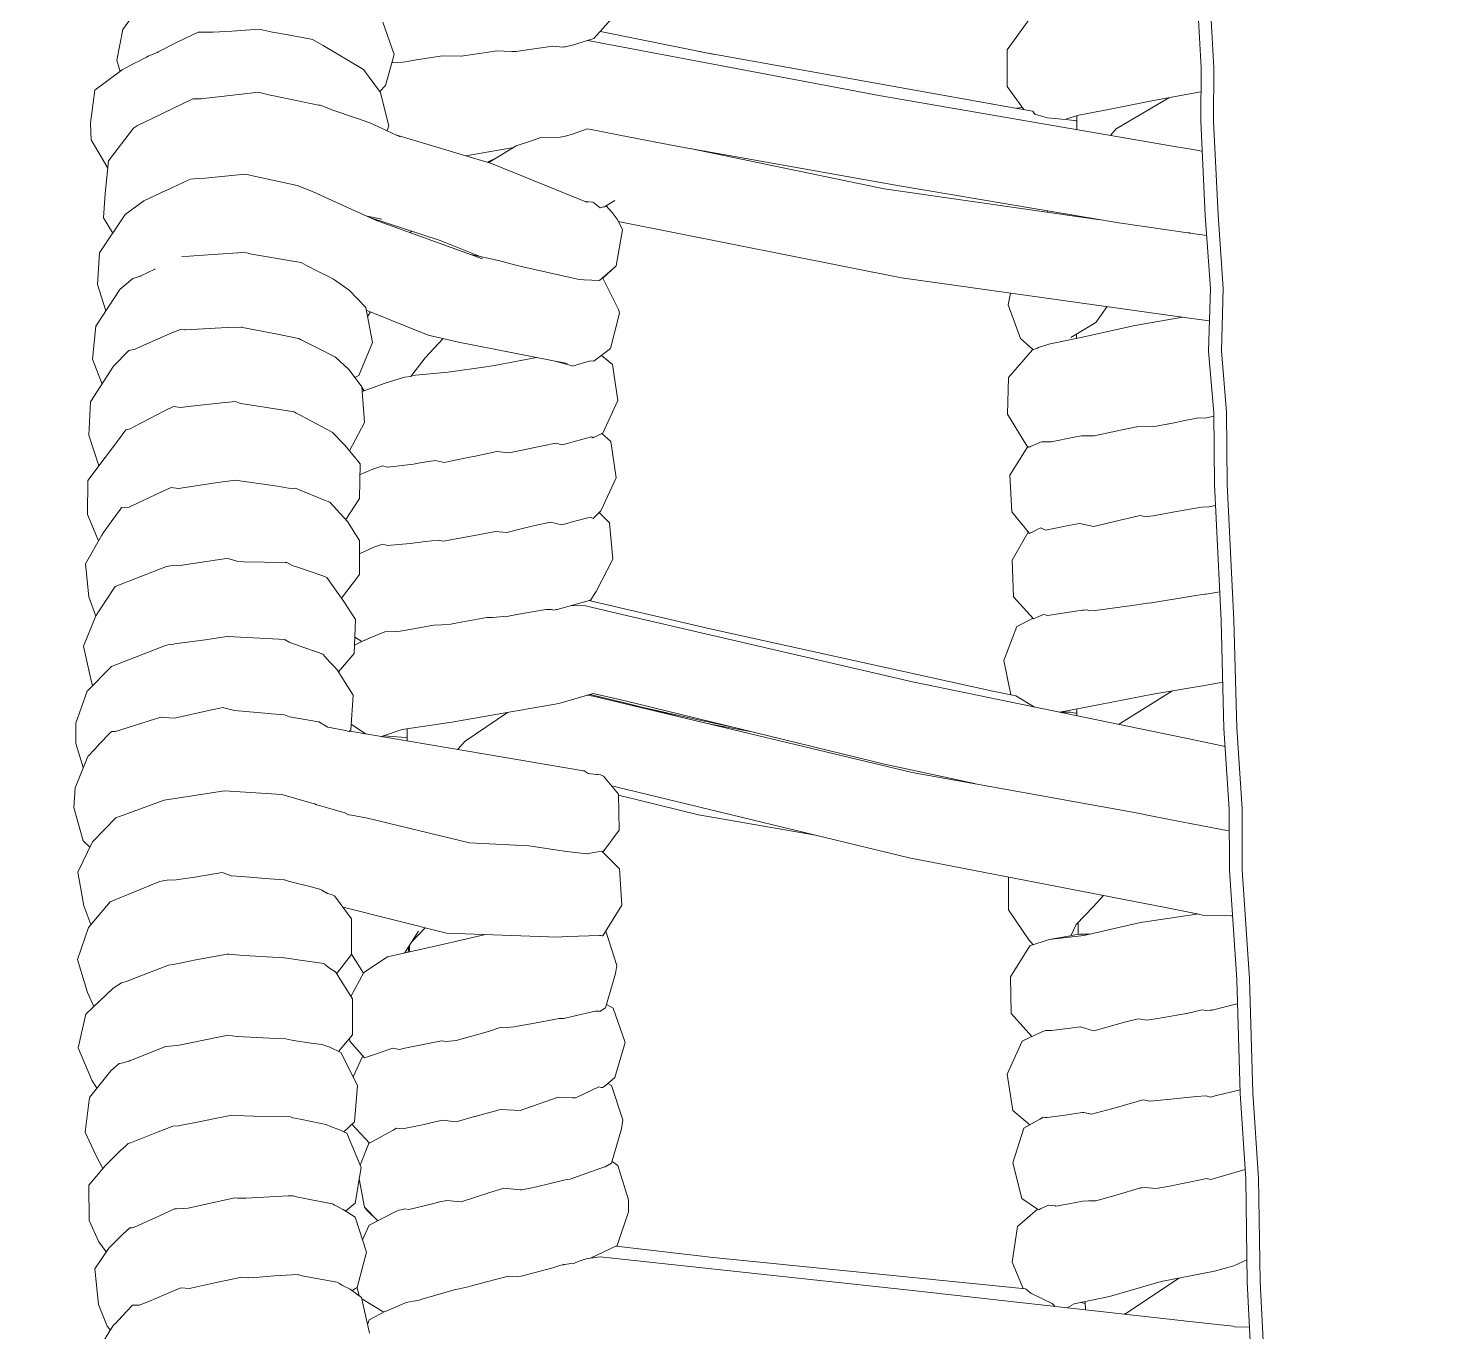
# Model space of a CAD drawing. Header units: centimetres. Extents: x 5488 to 20269, y -31398 to -19684.
# Drawn here: x 11715.52 to 11732.37, y -23160.8 to -23145.34 of the extents above; entities that cross this region are included whole.
import ezdxf

# ---------------------------------------------------------------- set-up
doc = ezdxf.new("R2010")
doc.units = ezdxf.units.CM
doc.layers.add('xxx_Auto_Kaplama_Ahşap Tarama', color=16, linetype='Continuous', lineweight=5)
doc.layers.add('xxx_Auto_Tefris_Tefris', color=32, linetype='Continuous', lineweight=15)

# ---------------------------------------------------------------- blocks, each defined once
blk = doc.blocks.new('trtetre')
at = {"color": 0, "linetype": 'ByBlock'}
for points in [[(447.499, 48.479), (447.377, 50.907)], [(447.651, 48.485), (447.53, 50.916)], [(461.314, 49.355), (461.098, 49.003)], [(458.059, 49.093), (458.153, 48.67)], [(461.13, 49.055), (461.171, 49.01)], [(447.625, 49.02), (447.8, 49.017)], [(447.8, 49.017), (447.816, 49.011)], [(447.816, 49.011), (448.19, 48.97)], [(451.656, 48.583), (448.19, 48.97)], [(449.102, 48.864), (449.105, 48.868)], [(457.867, 48.831), (458.062, 48.935)], [(458.062, 48.935), (458.081, 48.993)], [(460.991, 48.891), (460.869, 48.761)], [(461.075, 48.981), (460.991, 48.891)], [(461.075, 48.981), (461.08, 48.982)], [(461.08, 48.982), (461.098, 49.003)], [(461.171, 49.01), (461.271, 48.751)], [(448.464, 48.439), (449.094, 48.864)], [(449.071, 48.849), (449.102, 48.864)], [(449.283, 48.658), (449.705, 48.745)], [(449.567, 48.816), (449.574, 48.718)], [(449.626, 48.729), (449.572, 48.74)], [(449.705, 48.745), (449.786, 48.792)], [(449.929, 48.776), (449.964, 48.742)], [(450.07, 48.69), (449.964, 48.742)], [(457.535, 48.712), (457.47, 48.699)], [(457.535, 48.712), (457.624, 48.727)], [(457.796, 48.803), (457.624, 48.727)], [(457.84, 48.823), (457.796, 48.803)], [(457.84, 48.823), (457.86, 48.832)], [(457.86, 48.832), (457.867, 48.831)], [(458.15, 48.685), (457.889, 48.843)], [(460.675, 48.715), (460.493, 48.638)], [(460.675, 48.715), (460.788, 48.762)], [(460.869, 48.761), (460.788, 48.762)], [(461.271, 48.751), (461.316, 48.33)], [(448.67, 48.478), (449.283, 48.658)], [(450.07, 48.69), (450.216, 48.618)], [(450.216, 48.618), (450.261, 48.581)], [(450.261, 48.581), (450.282, 48.565)], [(450.282, 48.565), (450.553, 48.538)], [(450.307, 48.562), (450.439, 48.251)], [(453.982, 48.194), (450.553, 48.538)], [(451.656, 48.583), (454.957, 48.227)], [(456.887, 48.543), (456.832, 48.528)], [(456.996, 48.566), (456.887, 48.543)], [(456.996, 48.566), (457.053, 48.577)], [(457.423, 48.686), (457.053, 48.577)], [(457.47, 48.699), (457.423, 48.686)], [(458.204, 48.549), (458.095, 48.131)], [(458.153, 48.67), (458.286, 48.57)], [(458.204, 48.549), (458.18, 48.65)], [(458.204, 48.549), (458.263, 48.587)], [(458.286, 48.57), (458.372, 48.529)], [(460.176, 48.56), (459.855, 48.487)], [(460.176, 48.56), (460.189, 48.563)], [(460.295, 48.555), (460.189, 48.563)], [(460.493, 48.638), (460.295, 48.555)], [(447.516, 47.253), (447.499, 48.479)], [(447.668, 47.26), (447.651, 48.485)], [(448.04, 48.357), (448.67, 48.478)], [(455.885, 48.316), (456.243, 48.412)], [(456.243, 48.412), (456.264, 48.416)], [(456.264, 48.416), (456.308, 48.424)], [(456.308, 48.424), (456.42, 48.417)], [(456.428, 48.419), (456.42, 48.417)], [(456.428, 48.419), (456.671, 48.483)], [(456.832, 48.528), (456.671, 48.483)], [(458.372, 48.529), (458.385, 48.522)], [(458.416, 48.503), (458.385, 48.522)], [(458.416, 48.503), (458.44, 48.488)], [(458.44, 48.488), (458.688, 48.444)], [(458.688, 48.444), (458.838, 48.417)], [(458.858, 48.411), (458.838, 48.417)], [(458.858, 48.411), (458.897, 48.4)], [(458.906, 48.396), (458.897, 48.4)], [(459.19, 48.413), (458.906, 48.396)], [(459.365, 48.428), (459.19, 48.413)], [(459.366, 48.428), (459.493, 48.437)], [(459.496, 48.437), (459.493, 48.437)], [(459.496, 48.437), (459.502, 48.437)], [(459.572, 48.426), (459.502, 48.437)], [(459.855, 48.487), (459.572, 48.426)], [(447.809, 48.293), (447.655, 48.223)], [(447.809, 48.293), (448.04, 48.357)], [(450.375, 47.825), (450.439, 48.251)], [(453.982, 48.194), (455.135, 48.059)], [(455.323, 48.187), (454.957, 48.227)], [(455.121, 48.052), (455.437, 48.201)], [(455.465, 48.205), (455.323, 48.187)], [(455.491, 48.212), (455.465, 48.205)], [(455.584, 48.242), (455.491, 48.212)], [(455.584, 48.242), (455.628, 48.26)], [(455.628, 48.26), (455.67, 48.266)], [(455.67, 48.266), (455.743, 48.279)], [(455.743, 48.279), (455.753, 48.278)], [(455.76, 48.279), (455.753, 48.278)], [(455.76, 48.279), (455.764, 48.28)], [(455.791, 48.285), (455.764, 48.28)], [(455.791, 48.285), (455.886, 48.316)], [(461.316, 48.33), (461.148, 48.082)], [(454.989, 47.653), (455.121, 48.052)], [(458.095, 48.131), (458.227, 47.716)], [(461.139, 48.073), (460.982, 47.918)], [(461.139, 48.073), (461.148, 48.083)], [(461.266, 48.008), (461.179, 48.128)], [(458.062, 47.811), (458.142, 47.985)], [(460.982, 47.917), (460.901, 47.842)], [(461.266, 48.008), (461.383, 47.755)], [(450.136, 47.622), (450.375, 47.825)], [(457.746, 47.648), (458.062, 47.811)], [(458.119, 47.598), (457.958, 47.758)], [(458.085, 47.636), (457.96, 47.758)], [(458.227, 47.716), (458.37, 47.627)], [(460.609, 47.726), (460.37, 47.616)], [(460.619, 47.731), (460.609, 47.726)], [(460.619, 47.731), (460.845, 47.833)], [(460.853, 47.836), (460.845, 47.833)], [(460.853, 47.836), (460.869, 47.841)], [(460.901, 47.842), (460.869, 47.841)], [(461.383, 47.755), (461.387, 47.335)], [(449.446, 47.521), (449.206, 47.454)], [(449.532, 47.523), (449.446, 47.521)], [(449.532, 47.523), (449.602, 47.526)], [(449.765, 47.556), (449.602, 47.526)], [(449.92, 47.584), (449.765, 47.556)], [(449.926, 47.583), (449.92, 47.584)], [(449.926, 47.583), (450.013, 47.573)], [(450.044, 47.589), (450.013, 47.573)], [(450.101, 47.618), (450.044, 47.589)], [(450.101, 47.618), (450.124, 47.63)], [(450.124, 47.63), (450.136, 47.622)], [(450.323, 47.493), (450.136, 47.622)], [(454.988, 47.51), (454.989, 47.653)], [(456.79, 47.476), (456.972, 47.534)], [(456.972, 47.534), (457.143, 47.518)], [(457.224, 47.536), (457.143, 47.518)], [(457.224, 47.536), (457.329, 47.563)], [(457.329, 47.563), (457.591, 47.626)], [(457.591, 47.626), (457.642, 47.618)], [(457.685, 47.63), (457.642, 47.618)], [(457.685, 47.63), (457.71, 47.635)], [(457.71, 47.635), (457.746, 47.648)], [(458.119, 47.598), (458.085, 47.636)], [(458.18, 47.261), (458.119, 47.598)], [(458.158, 47.125), (458.229, 47.551)], [(458.344, 47.643), (458.229, 47.551)], [(458.376, 47.624), (458.37, 47.627)], [(458.376, 47.624), (458.446, 47.586)], [(458.446, 47.586), (458.473, 47.573)], [(458.499, 47.558), (458.473, 47.573)], [(458.562, 47.545), (458.499, 47.558)], [(458.562, 47.545), (458.765, 47.506)], [(459.656, 47.488), (460.015, 47.566)], [(460.015, 47.566), (460.207, 47.609)], [(460.259, 47.612), (460.207, 47.609)], [(460.259, 47.612), (460.346, 47.619)], [(460.37, 47.616), (460.346, 47.619)], [(448.574, 47.347), (448.732, 47.377)], [(448.732, 47.377), (448.863, 47.365)], [(448.901, 47.367), (448.863, 47.365)], [(448.901, 47.367), (448.918, 47.368)], [(449.206, 47.454), (448.918, 47.368)], [(450.429, 47.073), (450.323, 47.493)], [(455.114, 47.102), (454.988, 47.51)], [(456.079, 47.355), (455.753, 47.276)], [(456.079, 47.355), (456.154, 47.373)], [(456.154, 47.373), (456.252, 47.39)], [(456.252, 47.39), (456.271, 47.393)], [(456.271, 47.393), (456.467, 47.372)], [(456.643, 47.426), (456.467, 47.372)], [(456.644, 47.426), (456.79, 47.476)], [(458.765, 47.506), (458.925, 47.474)], [(458.963, 47.462), (458.925, 47.474)], [(459.019, 47.464), (458.963, 47.462)], [(459.019, 47.464), (459.313, 47.478)], [(459.313, 47.478), (459.525, 47.489)], [(459.622, 47.489), (459.525, 47.489)], [(459.622, 47.489), (459.656, 47.488)], [(447.583, 46.241), (447.516, 47.253)], [(447.735, 46.249), (447.668, 47.26)], [(447.675, 47.15), (447.922, 47.222)], [(447.922, 47.222), (448.082, 47.268)], [(448.082, 47.268), (448.136, 47.258)], [(448.187, 47.268), (448.136, 47.258)], [(448.187, 47.268), (448.574, 47.347)], [(455.537, 47.213), (455.315, 47.133)], [(455.537, 47.213), (455.681, 47.266)], [(455.681, 47.266), (455.733, 47.272)], [(455.733, 47.272), (455.753, 47.276)], [(461.387, 47.335), (461.193, 47.106)], [(450.429, 47.073), (450.3, 46.661)], [(455.069, 46.668), (455.188, 47.075)], [(455.183, 47.057), (455.114, 47.102)], [(455.188, 47.075), (455.264, 47.117)], [(455.264, 47.117), (455.269, 47.117)], [(455.314, 47.133), (455.269, 47.117)], [(458.064, 46.83), (458.168, 47.099)], [(458.158, 47.125), (458.327, 46.721)], [(461.01, 46.926), (461.182, 47.097)], [(461.192, 47.106), (461.182, 47.097)], [(461.219, 47.137), (461.307, 46.972)], [(460.949, 46.868), (460.921, 46.841)], [(460.949, 46.868), (461.01, 46.926)], [(461.307, 46.972), (461.431, 46.706)], [(457.776, 46.682), (457.738, 46.662)], [(457.776, 46.682), (457.907, 46.755)], [(457.907, 46.755), (458.057, 46.837)], [(458.265, 46.616), (458.057, 46.837)], [(458.363, 46.704), (458.237, 46.584)], [(458.327, 46.721), (458.406, 46.684)], [(458.416, 46.68), (458.406, 46.684)], [(458.416, 46.68), (458.52, 46.639)], [(460.462, 46.665), (460.585, 46.713)], [(460.585, 46.713), (460.881, 46.83)], [(460.921, 46.841), (460.881, 46.83)], [(461.379, 46.297), (461.431, 46.706)], [(450.022, 46.534), (449.811, 46.505)], [(450.048, 46.532), (450.022, 46.534)], [(450.048, 46.532), (450.07, 46.529)], [(450.07, 46.529), (450.11, 46.552)], [(450.11, 46.552), (450.3, 46.661)], [(450.432, 46.45), (450.228, 46.62)], [(450.229, 46.619), (450.3, 46.661)], [(455.053, 46.562), (455.069, 46.668)], [(455.191, 46.156), (455.053, 46.562)], [(456.804, 46.521), (456.505, 46.437)], [(456.814, 46.523), (456.804, 46.521)], [(456.814, 46.523), (457.03, 46.584)], [(457.03, 46.584), (457.194, 46.565)], [(457.315, 46.593), (457.194, 46.565)], [(457.315, 46.593), (457.41, 46.615)], [(457.41, 46.615), (457.669, 46.67)], [(457.669, 46.669), (457.738, 46.662)], [(458.237, 46.584), (458.201, 46.154)], [(458.266, 46.611), (458.265, 46.616)], [(458.52, 46.639), (458.521, 46.639)], [(458.573, 46.617), (458.521, 46.639)], [(458.652, 46.601), (458.573, 46.617)], [(458.652, 46.601), (458.882, 46.555)], [(458.882, 46.555), (458.967, 46.536)], [(458.997, 46.526), (458.968, 46.536)], [(459.134, 46.523), (458.997, 46.526)], [(459.134, 46.523), (459.431, 46.517)], [(459.431, 46.517), (459.654, 46.511)], [(459.692, 46.507), (459.654, 46.511)], [(459.83, 46.535), (459.692, 46.507)], [(459.83, 46.535), (460.043, 46.576)], [(460.043, 46.576), (460.325, 46.634)], [(460.39, 46.638), (460.325, 46.634)], [(460.462, 46.665), (460.39, 46.638)], [(448.902, 46.33), (449.258, 46.431)], [(449.259, 46.431), (449.497, 46.494)], [(449.497, 46.494), (449.589, 46.475)], [(449.601, 46.476), (449.589, 46.475)], [(449.601, 46.476), (449.607, 46.476)], [(449.811, 46.505), (449.607, 46.476)], [(450.498, 46.02), (450.432, 46.45)], [(456.205, 46.427), (455.82, 46.291)], [(456.242, 46.44), (456.205, 46.427)], [(456.242, 46.44), (456.269, 46.449)], [(456.269, 46.449), (456.505, 46.437)], [(447.623, 44.889), (447.583, 46.241)], [(447.774, 44.897), (447.735, 46.249)], [(447.736, 46.207), (448.015, 46.274)], [(448.015, 46.274), (448.087, 46.291)], [(448.087, 46.291), (448.138, 46.276)], [(448.253, 46.285), (448.138, 46.276)], [(448.253, 46.285), (448.597, 46.321)], [(448.597, 46.321), (448.804, 46.34)], [(448.804, 46.34), (448.886, 46.326)], [(448.902, 46.33), (448.886, 46.326)], [(455.296, 46.176), (455.266, 46.159)], [(455.296, 46.176), (455.301, 46.176)], [(455.301, 46.176), (455.312, 46.178)], [(455.312, 46.178), (455.338, 46.169)], [(455.58, 46.286), (455.338, 46.169)], [(455.616, 46.301), (455.579, 46.286)], [(455.618, 46.302), (455.616, 46.301)], [(455.623, 46.302), (455.618, 46.302)], [(455.652, 46.3), (455.623, 46.302)], [(455.652, 46.3), (455.82, 46.291)], [(461.379, 46.297), (461.125, 45.98)], [(461.29, 46.186), (461.349, 46.09)], [(450.32, 45.627), (450.498, 46.02)], [(455.028, 45.644), (455.15, 46.06)], [(455.15, 46.06), (455.266, 46.159)], [(455.234, 46.132), (455.191, 46.156)], [(458.137, 45.803), (458.254, 46.05)], [(458.4, 45.763), (458.201, 46.154)], [(461.349, 46.09), (461.513, 45.707)], [(460.476, 45.692), (460.902, 45.86)], [(460.902, 45.859), (460.914, 45.864)], [(461, 45.888), (460.914, 45.864)], [(461, 45.888), (461.025, 45.895)], [(461.125, 45.98), (461.025, 45.895)], [(457.344, 45.653), (457.638, 45.713)], [(457.638, 45.713), (457.701, 45.725)], [(457.701, 45.725), (457.78, 45.711)], [(457.84, 45.731), (457.78, 45.711)], [(457.84, 45.731), (457.977, 45.78)], [(457.977, 45.78), (458.117, 45.825)], [(458.117, 45.825), (458.291, 45.628)], [(458.428, 45.749), (458.262, 45.554)], [(458.529, 45.701), (458.4, 45.763)], [(458.529, 45.701), (458.624, 45.667)], [(458.75, 45.65), (458.624, 45.667)], [(459.835, 45.577), (460.314, 45.675)], [(460.344, 45.678), (460.314, 45.675)], [(460.472, 45.691), (460.344, 45.678)], [(460.476, 45.692), (460.472, 45.691)], [(461.513, 45.707), (461.421, 45.306)], [(449.443, 45.496), (449.472, 45.504)], [(449.472, 45.504), (449.627, 45.46)], [(449.972, 45.502), (449.877, 45.489)], [(450.019, 45.502), (449.972, 45.502)], [(450.019, 45.502), (450.043, 45.5)], [(450.095, 45.521), (450.043, 45.5)], [(450.095, 45.521), (450.32, 45.627)], [(450.451, 45.299), (450.206, 45.573)], [(455.171, 45.238), (455.028, 45.644)], [(456.637, 45.509), (456.51, 45.466)], [(456.764, 45.544), (456.637, 45.509)], [(456.764, 45.544), (457.031, 45.619)], [(457.031, 45.619), (457.071, 45.623)], [(457.071, 45.623), (457.151, 45.632)], [(457.151, 45.632), (457.203, 45.624)], [(457.344, 45.653), (457.203, 45.624)], [(458.262, 45.554), (458.26, 45.126)], [(458.294, 45.592), (458.291, 45.628)], [(458.75, 45.65), (458.959, 45.62)], [(458.959, 45.62), (458.979, 45.617)], [(459.052, 45.6), (458.979, 45.617)], [(459.243, 45.591), (459.052, 45.6)], [(459.243, 45.591), (459.626, 45.573)], [(459.63, 45.573), (459.626, 45.573)], [(459.736, 45.556), (459.63, 45.573)], [(459.835, 45.577), (459.736, 45.556)], [(448.37, 45.3), (448.733, 45.364)], [(448.733, 45.364), (448.767, 45.369)], [(448.767, 45.369), (448.836, 45.378)], [(448.836, 45.378), (448.946, 45.363)], [(449.092, 45.4), (448.946, 45.363)], [(449.092, 45.4), (449.443, 45.496)], [(449.634, 45.46), (449.627, 45.46)], [(449.634, 45.46), (449.75, 45.472)], [(449.877, 45.489), (449.751, 45.472)], [(455.655, 45.336), (455.381, 45.272)], [(455.655, 45.336), (455.754, 45.359)], [(455.754, 45.359), (455.796, 45.359)], [(455.796, 45.359), (455.811, 45.359)], [(456.147, 45.421), (455.811, 45.359)], [(456.147, 45.421), (456.347, 45.457)], [(456.347, 45.457), (456.386, 45.461)], [(456.386, 45.461), (456.473, 45.47)], [(456.473, 45.47), (456.51, 45.466)], [(447.773, 45.185), (447.766, 45.183)], [(447.773, 45.185), (448.065, 45.261)], [(448.065, 45.261), (448.089, 45.262)], [(448.089, 45.262), (448.141, 45.265)], [(448.141, 45.265), (448.184, 45.256)], [(448.367, 45.3), (448.184, 45.256)], [(448.37, 45.3), (448.365, 45.299)], [(450.458, 44.863), (450.451, 45.299)], [(455.26, 45.234), (455.143, 44.824)], [(455.249, 45.194), (455.171, 45.238)], [(455.26, 45.234), (455.327, 45.275)], [(455.336, 45.274), (455.327, 45.275)], [(455.336, 45.274), (455.357, 45.273)], [(455.357, 45.273), (455.381, 45.272)], [(461.421, 45.306), (461.099, 45)], [(461.326, 45.216), (461.403, 45.051)], [(458.125, 44.814), (458.278, 45.097)], [(458.26, 45.126), (458.463, 44.806)], [(460.998, 44.935), (461.099, 45)], [(461.403, 45.051), (461.52, 44.66)], [(447.712, 43.595), (447.623, 44.889)], [(447.863, 43.6), (447.774, 44.897)], [(450.229, 44.497), (450.458, 44.863)], [(455.127, 44.731), (455.143, 44.824)], [(458.448, 44.83), (458.27, 44.6)], [(460.699, 44.825), (460.441, 44.725)], [(460.699, 44.825), (460.871, 44.892)], [(460.871, 44.892), (460.941, 44.919)], [(460.998, 44.935), (460.941, 44.919)], [(455.257, 44.323), (455.127, 44.731)], [(457.846, 44.629), (458.125, 44.814)], [(458.27, 44.595), (458.128, 44.82)], [(458.481, 44.794), (458.464, 44.806)], [(458.521, 44.768), (458.481, 44.794)], [(458.521, 44.768), (458.587, 44.72)], [(458.594, 44.711), (458.587, 44.72)], [(458.602, 44.707), (458.593, 44.711)], [(458.626, 44.703), (458.602, 44.707)], [(458.88, 44.667), (458.626, 44.703)], [(458.88, 44.667), (459.013, 44.648)], [(460.116, 44.665), (459.746, 44.594)], [(460.116, 44.665), (460.266, 44.694)], [(460.266, 44.694), (460.386, 44.718)], [(460.441, 44.725), (460.386, 44.718)], [(461.52, 44.66), (461.389, 44.278)], [(450.001, 44.42), (450.229, 44.497)], [(456.684, 44.362), (457.23, 44.488)], [(457.23, 44.488), (457.846, 44.629)], [(457.478, 44.322), (457.644, 44.583)], [(457.583, 44.569), (457.584, 44.489)], [(457.593, 44.502), (457.6, 44.573)], [(458.27, 44.6), (458.27, 44.177)], [(459.013, 44.648), (459.066, 44.639)], [(459.066, 44.639), (459.076, 44.639)], [(459.478, 44.616), (459.076, 44.639)], [(459.478, 44.616), (459.597, 44.608)], [(459.597, 44.608), (459.725, 44.597)], [(459.746, 44.594), (459.725, 44.597)], [(448.915, 44.222), (449.59, 44.375)], [(449.513, 44.358), (449.638, 44.358)], [(449.59, 44.375), (450.001, 44.42)], [(449.638, 44.358), (449.74, 44.376)], [(449.656, 44.361), (449.656, 44.222)], [(449.678, 44.244), (449.742, 44.38)], [(449.742, 44.38), (449.769, 44.381)], [(449.769, 44.381), (450.001, 44.42)], [(450.242, 44.427), (450.189, 44.484)], [(450.48, 44.068), (450.242, 44.427)], [(455.293, 44.378), (455.067, 44.016)], [(455.258, 44.322), (455.257, 44.323)], [(455.299, 44.378), (455.293, 44.378)], [(455.315, 44.376), (455.299, 44.378)], [(455.315, 44.376), (455.331, 44.373)], [(455.708, 44.387), (455.331, 44.373)], [(455.708, 44.387), (455.777, 44.389)], [(455.777, 44.389), (455.827, 44.393)], [(455.827, 44.393), (457.146, 44.346)], [(458.372, 44.04), (457.146, 44.346)], [(457.397, 44.283), (457.56, 44.452)], [(448.25, 44.12), (448.915, 44.222)], [(449.678, 44.244), (449.473, 44.032)], [(458.27, 44.177), (458.474, 43.903)], [(461.389, 44.278), (461.134, 43.975)], [(461.361, 44.245), (461.444, 44.021)], [(447.826, 44.142), (447.839, 44.141)], [(447.839, 44.141), (448.18, 44.134)], [(448.18, 44.134), (448.244, 44.117)], [(448.24, 44.118), (448.25, 44.12)], [(448.244, 44.117), (448.62, 44.042)], [(451.659, 43.454), (448.62, 44.042)], [(449.357, 43.899), (449.473, 44.032)], [(450.481, 43.682), (450.48, 44.068)], [(455.067, 44.016), (455.094, 43.585)], [(461.444, 44.021), (461.518, 43.622)], [(458.474, 43.903), (458.515, 43.889)], [(458.515, 43.889), (458.557, 43.877)], [(458.623, 43.838), (458.557, 43.877)], [(458.623, 43.838), (458.648, 43.824)], [(458.648, 43.824), (458.652, 43.824)], [(458.751, 43.799), (458.652, 43.824)], [(461.134, 43.975), (460.556, 43.737)], [(459.009, 43.732), (458.751, 43.799)], [(459.009, 43.732), (459.066, 43.716)], [(459.071, 43.713), (459.066, 43.716)], [(459.243, 43.701), (459.071, 43.713)], [(459.575, 43.676), (459.243, 43.701)], [(459.575, 43.676), (459.696, 43.665)], [(459.804, 43.627), (459.696, 43.665)], [(460.131, 43.682), (459.876, 43.639)], [(460.131, 43.682), (460.378, 43.718)], [(460.432, 43.714), (460.378, 43.718)], [(460.509, 43.727), (460.433, 43.714)], [(460.544, 43.734), (460.509, 43.727)], [(460.556, 43.737), (460.544, 43.734)], [(447.713, 42.87), (447.712, 43.595)], [(447.865, 42.875), (447.863, 43.6)], [(455.094, 43.585), (455.299, 43.378)], [(459.876, 43.639), (459.804, 43.627)], [(461.518, 43.622), (461.343, 43.264)], [(451.659, 43.454), (455.025, 42.638)], [(455.293, 43.384), (455.1, 43.126)], [(455.354, 43.38), (455.299, 43.378)], [(455.463, 43.401), (455.354, 43.38)], [(455.463, 43.401), (455.475, 43.404)], [(455.477, 43.405), (455.475, 43.404)], [(455.721, 43.378), (455.477, 43.405)], [(455.721, 43.378), (456.169, 43.312)], [(456.169, 43.312), (456.871, 43.276)], [(461.374, 43.327), (461.454, 43.25)], [(454.159, 42.944), (452.748, 43.19)], [(458.082, 42.983), (456.871, 43.276)], [(461.343, 43.264), (461.066, 42.98)], [(461.454, 43.25), (461.565, 42.856)], [(447.91, 43.124), (447.864, 43.132)], [(447.918, 43.123), (447.91, 43.124)], [(448.221, 43.065), (447.918, 43.123)], [(448.221, 43.065), (448.239, 43.062)], [(448.284, 43.053), (448.239, 43.062)], [(448.284, 43.053), (448.289, 43.052)], [(448.289, 43.052), (448.775, 42.958)], [(455.1, 43.126), (455.107, 42.696)], [(458.083, 42.983), (458.272, 42.947)], [(461.066, 42.98), (460.493, 42.769)], [(447.775, 41.912), (447.713, 42.87)], [(447.927, 41.918), (447.865, 42.875)], [(448.776, 42.958), (448.986, 42.915)], [(451.623, 42.44), (448.986, 42.915)], [(454.159, 42.944), (455.107, 42.709)], [(458.272, 42.947), (458.306, 42.941)], [(458.344, 42.923), (458.307, 42.941)], [(458.344, 42.923), (458.359, 42.915)], [(458.38, 42.911), (458.359, 42.916)], [(458.586, 42.85), (458.38, 42.911)], [(458.65, 42.834), (458.585, 42.85)], [(458.65, 42.834), (458.686, 42.825)], [(458.707, 42.814), (458.686, 42.825)], [(458.743, 42.804), (458.707, 42.814)], [(459.098, 42.702), (458.743, 42.804)], [(461.565, 42.856), (461.55, 42.621)], [(455.189, 42.598), (455.025, 42.638)], [(455.107, 42.696), (455.285, 42.483)], [(459.776, 42.659), (459.098, 42.702)], [(460.493, 42.769), (459.776, 42.659)], [(451.951, 42.343), (450.884, 42.573)], [(455.285, 42.483), (455.319, 42.467)], [(455.349, 42.464), (455.319, 42.467)], [(455.365, 42.464), (455.349, 42.464)], [(455.365, 42.464), (455.465, 42.452)], [(461.55, 42.621), (461.399, 42.25)], [(451.623, 42.44), (455.028, 41.625)], [(451.951, 42.343), (455.028, 41.591)], [(455.513, 42.419), (455.465, 42.452)], [(455.513, 42.419), (455.515, 42.418)], [(455.515, 42.418), (455.526, 42.42)], [(455.521, 42.42), (456.892, 42.187)], [(461.452, 42.382), (461.542, 42.096)], [(447.913, 42.131), (448.264, 42.058)], [(458.293, 41.949), (456.892, 42.187)], [(456.924, 42.07), (457.016, 42.166)], [(461.272, 42.115), (461.389, 42.241)], [(461.393, 42.244), (461.389, 42.241)], [(461.399, 42.25), (461.393, 42.244)], [(451.621, 41.365), (448.264, 42.058)], [(456.423, 41.728), (456.924, 42.07)], [(457.612, 42.065), (457.613, 41.922)], [(457.628, 42.027), (457.612, 42.028)], [(457.628, 42.027), (457.836, 42.011)], [(457.671, 41.931), (457.917, 42.013)], [(457.836, 42.011), (457.897, 42.006)], [(458.275, 41.868), (458.105, 41.981)], [(461.127, 41.961), (461.114, 41.956)], [(461.27, 42.114), (461.127, 41.961)], [(461.542, 42.096), (461.541, 41.854)], [(447.809, 40.632), (447.775, 41.912)], [(447.961, 40.637), (447.927, 41.918)], [(448.545, 41.474), (449.178, 41.87)], [(454.014, 41.868), (453.546, 41.953)], [(454.162, 41.816), (453.784, 41.895)], [(454.162, 41.816), (454.813, 41.67)], [(456.451, 41.733), (457.084, 41.844)], [(457.084, 41.844), (457.671, 41.931)], [(458.279, 41.933), (458.254, 41.524)], [(458.3, 41.956), (458.279, 41.933)], [(458.32, 41.949), (458.3, 41.956)], [(458.341, 41.942), (458.32, 41.949)], [(458.341, 41.942), (458.343, 41.941)], [(458.343, 41.941), (458.554, 41.902)], [(458.661, 41.839), (458.554, 41.902)], [(458.686, 41.835), (458.661, 41.839)], [(458.686, 41.835), (458.754, 41.824)], [(458.754, 41.824), (459.009, 41.782)], [(459.948, 41.703), (460.372, 41.796)], [(460.498, 41.788), (460.372, 41.796)], [(460.534, 41.785), (460.594, 41.805)], [(460.594, 41.805), (461.071, 41.955)], [(461.093, 41.956), (461.071, 41.955)], [(461.093, 41.956), (461.114, 41.956)], [(461.541, 41.854), (461.406, 41.477)], [(448.769, 41.512), (449.42, 41.639)], [(449.42, 41.639), (449.872, 41.726)], [(449.67, 41.768), (449.67, 41.687)], [(449.67, 41.737), (449.688, 41.738)], [(449.746, 41.726), (449.688, 41.738)], [(449.852, 41.723), (449.746, 41.726)], [(450.187, 41.657), (450.176, 41.664)], [(450.187, 41.657), (450.395, 41.533)], [(454.41, 41.773), (455.019, 41.618)], [(455.406, 41.535), (455.028, 41.625)], [(455.408, 41.503), (455.815, 41.623)], [(455.815, 41.623), (456.451, 41.733)], [(459.067, 41.755), (459.009, 41.782)], [(459.22, 41.743), (459.067, 41.755)], [(459.22, 41.743), (459.257, 41.739)], [(459.257, 41.739), (459.658, 41.706)], [(459.786, 41.673), (459.658, 41.706)], [(459.786, 41.673), (459.794, 41.67)], [(459.794, 41.67), (459.948, 41.703)], [(460.498, 41.788), (460.534, 41.785)], [(448.133, 41.405), (448.769, 41.512)], [(450.395, 41.533), (450.666, 41.474)], [(450.536, 41.113), (450.456, 41.52)], [(454.021, 40.738), (450.666, 41.474)], [(455.019, 41.618), (455.443, 41.514)], [(455.408, 41.503), (455.028, 41.591)], [(455.406, 41.535), (455.48, 41.525)], [(458.254, 41.524), (458.443, 41.222)], [(461.406, 41.477), (461.117, 41.182)], [(447.942, 41.368), (448.133, 41.405)], [(451.621, 41.365), (455.112, 40.555)], [(461.343, 41.412), (461.37, 41.299)], [(461.37, 41.299), (461.449, 40.94)], [(458.239, 41.03), (458.427, 41.247)], [(458.473, 41.188), (458.443, 41.222)], [(458.531, 41.127), (458.474, 41.187)], [(458.531, 41.127), (458.585, 41.069)], [(461.117, 41.182), (460.479, 40.934)], [(450.382, 40.709), (450.536, 41.113)], [(458.239, 41.03), (458.224, 40.625)], [(458.611, 41.037), (458.585, 41.069)], [(458.664, 41.018), (458.61, 41.037)], [(458.849, 40.955), (458.664, 41.018)], [(458.849, 40.955), (459.013, 40.895)], [(457.983, 40.816), (457.876, 40.772)], [(458.071, 40.852), (457.983, 40.816)], [(458.071, 40.852), (458.11, 40.87)], [(458.11, 40.87), (458.119, 40.869)], [(458.119, 40.869), (458.235, 40.93)], [(458.232, 40.837), (458.15, 40.886)], [(459.057, 40.865), (459.013, 40.895)], [(459.059, 40.864), (459.057, 40.865)], [(459.739, 40.829), (459.059, 40.864)], [(459.747, 40.828), (459.72, 40.83)], [(460.034, 40.869), (459.747, 40.828)], [(460.034, 40.869), (460.37, 40.916)], [(460.38, 40.917), (460.37, 40.916)], [(460.449, 40.926), (460.38, 40.917)], [(460.479, 40.934), (460.449, 40.926)], [(461.449, 40.94), (461.302, 40.581)], [(447.888, 39.021), (447.809, 40.632)], [(448.04, 39.024), (447.961, 40.637)], [(450.186, 40.617), (450.151, 40.603)], [(450.423, 40.357), (450.186, 40.617)], [(450.191, 40.611), (450.382, 40.709)], [(454.021, 40.738), (455.458, 40.401)], [(457.014, 40.666), (456.667, 40.603)], [(457.096, 40.68), (457.014, 40.666)], [(457.2, 40.687), (457.096, 40.68)], [(457.2, 40.687), (457.295, 40.693)], [(457.579, 40.744), (457.295, 40.693)], [(457.694, 40.765), (457.579, 40.744)], [(457.74, 40.767), (457.694, 40.765)], [(457.74, 40.767), (457.876, 40.772)], [(458.363, 40.412), (458.224, 40.625)], [(448.833, 40.433), (448.909, 40.443)], [(448.961, 40.452), (448.909, 40.443)], [(449.017, 40.459), (448.962, 40.452)], [(449.017, 40.459), (449.453, 40.517)], [(449.453, 40.517), (449.518, 40.524)], [(449.518, 40.524), (449.553, 40.512)], [(449.585, 40.514), (449.553, 40.512)], [(449.585, 40.514), (449.608, 40.513)], [(449.941, 40.566), (449.608, 40.513)], [(450.015, 40.577), (449.941, 40.566)], [(450.032, 40.575), (450.015, 40.577)], [(450.032, 40.575), (450.066, 40.568)], [(450.151, 40.603), (450.066, 40.568)], [(455.499, 40.464), (455.112, 40.555)], [(455.437, 40.395), (455.832, 40.505)], [(455.662, 40.458), (455.499, 40.464)], [(455.832, 40.505), (455.875, 40.513)], [(455.832, 40.505), (455.848, 40.508)], [(455.875, 40.513), (455.901, 40.505)], [(455.94, 40.507), (455.901, 40.505)], [(455.94, 40.507), (455.967, 40.507)], [(456.311, 40.566), (455.967, 40.507)], [(456.311, 40.566), (456.39, 40.583)], [(456.39, 40.583), (456.445, 40.593)], [(456.445, 40.593), (456.467, 40.59)], [(456.601, 40.601), (456.467, 40.59)], [(456.601, 40.601), (456.666, 40.603)], [(461.302, 40.581), (461.073, 40.235)], [(461.304, 40.585), (461.385, 40.357)], [(447.977, 40.297), (448.137, 40.324)], [(448.137, 40.324), (448.155, 40.325)], [(448.155, 40.325), (448.184, 40.327)], [(448.284, 40.344), (448.184, 40.327)], [(448.284, 40.344), (448.787, 40.429)], [(448.787, 40.429), (448.833, 40.433)], [(450.423, 40.357), (450.44, 39.922)], [(455.173, 39.909), (455.372, 40.294)], [(455.372, 40.294), (455.437, 40.395)], [(458.392, 40.371), (458.179, 40.093)], [(458.363, 40.412), (458.564, 40.126)], [(461.426, 39.964), (461.385, 40.357)], [(458.611, 40.108), (458.564, 40.126)], [(458.888, 40.014), (458.611, 40.108)], [(461.073, 40.235), (460.464, 39.996)], [(458.177, 39.687), (458.179, 40.093)], [(458.888, 40.014), (458.977, 39.983)], [(459.038, 39.951), (458.977, 39.983)], [(459.041, 39.95), (459.038, 39.951)], [(459.057, 39.948), (459.041, 39.95)], [(459.55, 39.941), (459.057, 39.948)], [(459.55, 39.941), (459.621, 39.938)], [(459.734, 39.9), (459.621, 39.938)], [(460.15, 39.963), (459.78, 39.907)], [(460.15, 39.963), (460.333, 39.988)], [(460.37, 39.982), (460.333, 39.988)], [(460.464, 39.996), (460.37, 39.982)], [(461.426, 39.964), (461.233, 39.625)], [(450.247, 39.589), (450.44, 39.922)], [(455.213, 39.477), (455.173, 39.909)], [(457.912, 39.735), (458.006, 39.769)], [(458.006, 39.769), (458.178, 39.847)], [(459.78, 39.907), (459.734, 39.9)], [(450.186, 39.583), (450.232, 39.607)], [(450.442, 39.347), (450.232, 39.607)], [(456.749, 39.616), (456.566, 39.582)], [(456.749, 39.616), (456.942, 39.653)], [(456.942, 39.653), (457.185, 39.697)], [(457.185, 39.697), (457.245, 39.683)], [(457.396, 39.7), (457.245, 39.683)], [(457.396, 39.7), (457.578, 39.723)], [(457.578, 39.723), (457.844, 39.748)], [(457.844, 39.748), (457.9, 39.731)], [(457.912, 39.735), (457.9, 39.731)], [(458.318, 39.463), (458.177, 39.687)], [(461.233, 39.625), (461.212, 39.595)], [(461.271, 39.692), (461.404, 39.38)], [(449.223, 39.462), (448.922, 39.393)], [(449.223, 39.462), (449.437, 39.514)], [(449.437, 39.514), (449.468, 39.521)], [(449.468, 39.521), (449.64, 39.485)], [(449.771, 39.51), (449.64, 39.485)], [(449.771, 39.51), (449.925, 39.541)], [(449.925, 39.541), (450.045, 39.564)], [(450.045, 39.564), (450.1, 39.537)], [(450.133, 39.553), (450.1, 39.537)], [(450.133, 39.553), (450.186, 39.583)], [(455.335, 39.358), (455.213, 39.477)], [(455.641, 39.464), (455.44, 39.41)], [(455.641, 39.464), (455.733, 39.49)], [(455.733, 39.49), (455.777, 39.503)], [(455.777, 39.503), (455.911, 39.47)], [(456.099, 39.511), (455.911, 39.47)], [(456.099, 39.511), (456.26, 39.551)], [(456.26, 39.551), (456.43, 39.592)], [(456.43, 39.592), (456.566, 39.582)], [(458.339, 39.441), (458.176, 39.19)], [(458.318, 39.463), (458.529, 39.233)], [(461.12, 39.467), (461.011, 39.315)], [(461.12, 39.467), (461.212, 39.595)], [(448.028, 39.273), (448.108, 39.29)], [(448.108, 39.29), (448.192, 39.293)], [(448.192, 39.293), (448.195, 39.293)], [(448.488, 39.344), (448.195, 39.293)], [(448.488, 39.344), (448.768, 39.395)], [(448.768, 39.395), (448.806, 39.398)], [(448.806, 39.398), (448.87, 39.403)], [(448.87, 39.404), (448.922, 39.393)], [(450.465, 38.912), (450.442, 39.347)], [(455.135, 38.944), (455.315, 39.338)], [(455.315, 39.338), (455.394, 39.417)], [(455.395, 39.417), (455.405, 39.427)], [(455.406, 39.427), (455.439, 39.41)], [(460.802, 39.243), (460.91, 39.292)], [(460.998, 39.298), (460.91, 39.292)], [(461.011, 39.315), (460.998, 39.298)], [(461.404, 39.38), (461.399, 38.978)], [(458.176, 39.19), (458.169, 38.78)], [(458.613, 39.2), (458.529, 39.233)], [(458.899, 39.084), (458.613, 39.2)], [(460.531, 39.115), (460.412, 39.059)], [(460.802, 39.243), (460.531, 39.115)], [(447.895, 38.166), (447.888, 39.021)], [(448.047, 38.172), (448.04, 39.024)], [(455.195, 38.515), (455.135, 38.944)], [(458.899, 39.084), (458.937, 39.068)], [(458.937, 39.068), (458.975, 39.074)], [(459.149, 39.044), (458.975, 39.074)], [(459.567, 38.983), (459.149, 39.044)], [(459.567, 38.983), (459.648, 38.971)], [(459.859, 39.002), (459.648, 38.971)], [(460.296, 39.066), (459.859, 39.002)], [(460.296, 39.066), (460.324, 39.07)], [(460.412, 39.059), (460.324, 39.07)], [(461.399, 38.978), (460.989, 38.432)], [(450.465, 38.912), (450.253, 38.572)], [(456.873, 38.701), (457.174, 38.764)], [(457.174, 38.764), (457.279, 38.741)], [(457.459, 38.768), (457.279, 38.741)], [(457.459, 38.768), (457.537, 38.781)], [(457.537, 38.781), (457.843, 38.819)], [(457.844, 38.819), (457.904, 38.802)], [(457.973, 38.826), (457.904, 38.802)], [(457.973, 38.826), (458.019, 38.843)], [(458.019, 38.843), (458.171, 38.906)], [(458.351, 38.557), (458.169, 38.78)], [(461.268, 38.804), (461.388, 38.438)], [(456.156, 38.596), (455.851, 38.535)], [(456.156, 38.596), (456.21, 38.608)], [(456.21, 38.608), (456.408, 38.649)], [(456.408, 38.649), (456.549, 38.634)], [(456.823, 38.69), (456.549, 38.634)], [(456.823, 38.69), (456.873, 38.701)], [(458.297, 38.624), (458.118, 38.287)], [(449.153, 38.38), (449.465, 38.447)], [(449.465, 38.447), (449.577, 38.445)], [(449.577, 38.445), (449.617, 38.446)], [(449.702, 38.461), (449.617, 38.446)], [(449.702, 38.461), (449.976, 38.518)], [(449.976, 38.518), (450.015, 38.518)], [(450.015, 38.518), (450.09, 38.519)], [(450.109, 38.527), (450.09, 38.519)], [(450.109, 38.527), (450.219, 38.575)], [(450.219, 38.575), (450.226, 38.577)], [(450.226, 38.577), (450.24, 38.581)], [(450.263, 38.566), (450.24, 38.581)], [(450.495, 38.191), (450.263, 38.566)], [(455.114, 38.029), (455.295, 38.422)], [(455.304, 38.419), (455.195, 38.515)], [(455.295, 38.422), (455.298, 38.424)], [(455.375, 38.453), (455.304, 38.419)], [(455.375, 38.453), (455.393, 38.462)], [(455.393, 38.462), (455.406, 38.469)], [(455.406, 38.469), (455.428, 38.459)], [(455.645, 38.518), (455.428, 38.459)], [(455.645, 38.518), (455.698, 38.533)], [(455.698, 38.533), (455.774, 38.554)], [(455.774, 38.554), (455.851, 38.535)], [(458.5, 38.405), (458.351, 38.557)], [(460.99, 38.434), (460.946, 38.376)], [(461.388, 38.438), (461.367, 38.044)], [(448.41, 38.27), (448.228, 38.234)], [(448.517, 38.291), (448.411, 38.27)], [(448.517, 38.291), (448.752, 38.336)], [(448.752, 38.336), (448.96, 38.34)], [(448.96, 38.34), (448.964, 38.34)], [(449.153, 38.38), (448.964, 38.34)], [(458.118, 38.287), (458.15, 37.867)], [(458.693, 38.299), (458.5, 38.405)], [(458.873, 38.207), (458.693, 38.299)], [(460.852, 38.34), (460.488, 38.151)], [(460.852, 38.34), (460.897, 38.364)], [(460.945, 38.375), (460.897, 38.364)], [(447.958, 37.438), (447.895, 38.166)], [(448.047, 38.215), (448.149, 38.237)], [(448.11, 37.441), (448.047, 38.172)], [(448.149, 38.237), (448.228, 38.234)], [(450.483, 37.756), (450.495, 38.191)], [(458.873, 38.207), (458.929, 38.179)], [(458.952, 38.163), (458.929, 38.179)], [(459.177, 38.126), (458.952, 38.163)], [(459.507, 38.073), (459.177, 38.126)], [(460.207, 38.099), (459.807, 38.055)], [(460.207, 38.099), (460.294, 38.109)], [(460.383, 38.098), (460.294, 38.109)], [(460.488, 38.151), (460.383, 38.098)], [(455.179, 37.601), (455.114, 38.029)], [(457.871, 37.82), (458.146, 37.919)], [(459.507, 38.073), (459.588, 38.061)], [(459.649, 38.04), (459.588, 38.061)], [(459.807, 38.055), (459.649, 38.04)], [(461.367, 38.044), (461.092, 37.62)], [(450.196, 37.425), (450.483, 37.756)], [(457.568, 37.742), (457.642, 37.752)], [(457.642, 37.752), (457.871, 37.82)], [(458.121, 37.91), (458.149, 37.873)], [(458.3, 37.664), (458.15, 37.867)], [(458.234, 37.753), (458.184, 37.729)], [(461.23, 37.833), (461.342, 37.538)], [(455.307, 37.493), (455.179, 37.601)], [(455.651, 37.619), (455.444, 37.557)], [(455.668, 37.614), (455.651, 37.619)], [(455.668, 37.614), (455.844, 37.563)], [(455.716, 37.588), (457.004, 37.337)], [(456.078, 37.517), (456.577, 37.614)], [(456.68, 37.629), (456.577, 37.614)], [(456.68, 37.629), (457.125, 37.693)], [(457.125, 37.693), (457.558, 37.729)], [(457.4, 37.523), (457.568, 37.742)], [(458.184, 37.729), (458.021, 37.34)], [(458.3, 37.664), (458.46, 37.513)], [(461.092, 37.62), (460.913, 37.433)], [(447.935, 36.699), (447.958, 37.438)], [(448.087, 36.7), (448.11, 37.441)], [(450.141, 37.406), (450.196, 37.425)], [(450.341, 37.291), (450.195, 37.424)], [(455.2, 37.411), (455.094, 36.993)], [(455.397, 37.562), (455.2, 37.411)], [(455.397, 37.562), (455.444, 37.557)], [(457.187, 37.293), (457.4, 37.523)], [(458.46, 37.513), (458.662, 37.411)], [(458.662, 37.411), (458.875, 37.305)], [(460.769, 37.387), (460.838, 37.417)], [(460.913, 37.433), (460.838, 37.417)], [(461.342, 37.538), (461.305, 37.146)], [(448.982, 37.138), (449.603, 37.277)], [(449.445, 37.102), (449.743, 37.279)], [(449.603, 37.277), (450.004, 37.359)], [(449.677, 37.292), (449.677, 37.239)], [(450.004, 37.359), (450.126, 37.4)], [(450.126, 37.4), (450.136, 37.406)], [(450.136, 37.406), (450.141, 37.406)], [(450.487, 36.892), (450.341, 37.291)], [(457.361, 37.251), (457.004, 37.337)], [(458.097, 36.955), (457.361, 37.251)], [(458.021, 37.34), (458.103, 36.923)], [(458.897, 37.292), (458.875, 37.305)], [(458.897, 37.292), (458.899, 37.291)], [(458.899, 37.291), (459.169, 37.237)], [(460.769, 37.387), (460.43, 37.237)], [(448.099, 37.083), (448.369, 37.045)], [(448.416, 37.039), (448.982, 37.138)], [(449.311, 36.914), (449.445, 37.102)], [(459.169, 37.237), (459.566, 37.161)], [(459.574, 37.158), (459.566, 37.161)], [(459.574, 37.158), (459.582, 37.156)], [(459.582, 37.156), (459.728, 37.163)], [(459.818, 37.166), (459.728, 37.163)], [(460.235, 37.189), (459.818, 37.166)], [(460.235, 37.189), (460.25, 37.19)], [(460.302, 37.184), (460.25, 37.19)], [(460.43, 37.237), (460.302, 37.184)], [(461.305, 37.146), (461.019, 36.712)], [(451.751, 36.573), (448.369, 37.045)], [(455.094, 36.993), (455.108, 36.948)], [(455.108, 36.948), (455.291, 36.575)], [(458.082, 37.029), (458.048, 36.974)], [(458.298, 36.72), (458.103, 36.923)], [(461.185, 36.965), (461.284, 36.652)], [(450.458, 36.754), (450.487, 36.892)], [(447.996, 35.825), (447.935, 36.699)], [(448.148, 35.832), (448.087, 36.7)], [(451.751, 36.573), (455.09, 35.908)], [(455.29, 36.577), (455.132, 36.429)], [(455.333, 36.602), (455.178, 36.468)], [(455.295, 36.573), (455.291, 36.574)], [(455.304, 36.577), (455.295, 36.573)], [(455.515, 36.595), (455.333, 36.602)], [(455.515, 36.595), (455.519, 36.595)], [(455.519, 36.595), (455.573, 36.591)], [(455.572, 36.591), (455.608, 36.583)], [(456.242, 36.44), (455.608, 36.583)], [(458.298, 36.72), (458.487, 36.586)], [(458.543, 36.558), (458.487, 36.586)], [(460.865, 36.579), (460.775, 36.551)], [(461.019, 36.712), (460.865, 36.579)], [(461.284, 36.652), (461.26, 36.275)], [(455.132, 36.429), (455.057, 36.004)], [(455.178, 36.468), (455.132, 36.429)], [(456.338, 36.418), (456.242, 36.44)], [(456.528, 36.368), (456.338, 36.418)], [(458.543, 36.558), (458.659, 36.5)], [(458.659, 36.5), (458.813, 36.42)], [(458.868, 36.389), (458.813, 36.42)], [(460.604, 36.468), (460.601, 36.466)], [(460.604, 36.468), (460.769, 36.548)], [(460.771, 36.549), (460.769, 36.548)], [(460.771, 36.549), (460.775, 36.551)], [(456.528, 36.368), (456.858, 36.296)], [(457.976, 35.89), (456.717, 36.347)], [(456.725, 36.325), (457.22, 36.13)], [(458.944, 36.377), (458.868, 36.389)], [(458.944, 36.377), (459.195, 36.333)], [(459.195, 36.333), (459.456, 36.29)], [(459.542, 36.269), (459.456, 36.29)], [(459.559, 36.27), (459.542, 36.269)], [(459.559, 36.27), (459.914, 36.295)], [(459.914, 36.295), (460.142, 36.313)], [(460.193, 36.315), (460.142, 36.313)], [(460.193, 36.315), (460.283, 36.318)], [(461.26, 36.275), (460.957, 35.821)], [(448.131, 36.068), (448.326, 36.041)], [(458.041, 35.861), (457.22, 36.13)], [(448.326, 36.041), (448.331, 36.04)], [(448.332, 36.04), (448.356, 36.037)], [(449.175, 35.919), (448.356, 36.037)], [(451.798, 35.476), (449.174, 35.919)], [(455.057, 36.004), (455.123, 35.874)], [(455.108, 35.904), (455.09, 35.908)], [(457.562, 36.018), (457.577, 36.035)], [(461.103, 36.041), (461.211, 35.862)], [(448.051, 34.712), (447.996, 35.825)], [(448.203, 34.712), (448.148, 35.832)], [(451.956, 35.517), (449.395, 35.882)], [(450.012, 35.777), (450.022, 35.793)], [(455.183, 35.796), (455.123, 35.875)], [(455.149, 35.655), (455.274, 35.728)], [(455.188, 35.79), (455.183, 35.796)], [(455.188, 35.79), (455.253, 35.717)], [(455.274, 35.728), (455.283, 35.731)], [(455.283, 35.731), (455.322, 35.742)], [(455.404, 35.679), (455.322, 35.742)], [(458.085, 35.842), (457.911, 35.877)], [(458.321, 35.737), (457.976, 35.89)], [(458.727, 35.552), (458.321, 35.737)], [(460.957, 35.821), (460.736, 35.658)], [(461.211, 35.862), (461.191, 35.573)], [(455.404, 35.679), (455.411, 35.674)], [(455.411, 35.674), (455.499, 35.666)], [(455.474, 35.677), (456.612, 35.214)], [(455.499, 35.666), (455.502, 35.666)], [(460.736, 35.658), (460.472, 35.535)], [(461.191, 35.573), (461.153, 35.184)], [(451.798, 35.476), (454.394, 35.015)], [(451.956, 35.517), (454.258, 35.039)], [(458.727, 35.552), (458.918, 35.476)], [(459.063, 35.446), (458.918, 35.476)], [(459.063, 35.446), (459.08, 35.443)], [(459.08, 35.443), (459.389, 35.375)], [(459.611, 35.35), (460.006, 35.39)], [(460.147, 35.399), (460.006, 35.39)], [(460.147, 35.399), (460.179, 35.401)], [(460.179, 35.401), (460.199, 35.41)], [(460.199, 35.41), (460.471, 35.535)], [(459.527, 35.341), (459.389, 35.375)], [(459.582, 35.347), (459.527, 35.341)], [(459.582, 35.347), (459.611, 35.35)], [(461.162, 35.27), (461.357, 34.934)], [(448.185, 35.072), (448.195, 35.071)], [(448.195, 35.071), (448.292, 35.051)], [(448.292, 35.051), (448.514, 35.013)], [(456.318, 35.008), (456.644, 35.205)], [(456.396, 35.035), (456.915, 35.124)], [(456.537, 35.14), (456.658, 35.201)], [(457.736, 34.879), (456.612, 35.214)], [(461.153, 35.184), (460.858, 34.796)], [(451.995, 34.413), (448.514, 35.013)], [(449.204, 34.806), (449.272, 34.882)], [(454.395, 35.015), (454.991, 34.899)], [(454.991, 34.899), (455.095, 34.879)], [(455.663, 34.871), (455.721, 34.889)], [(455.72, 34.889), (455.797, 34.905)], [(455.797, 34.905), (456.026, 34.906)], [(456.138, 34.945), (456.026, 34.906)], [(456.138, 34.945), (456.318, 35.008)], [(456.35, 35.027), (456.396, 35.035)], [(458.053, 34.732), (457.696, 34.898)], [(461.357, 34.934), (461.368, 34.739)], [(448.582, 34.436), (449.204, 34.806)], [(449.671, 34.813), (449.671, 34.648)], [(455.095, 34.879), (455.128, 34.873)], [(455.253, 34.849), (455.128, 34.873)], [(455.253, 34.849), (455.43, 34.812)], [(455.43, 34.812), (455.453, 34.808)], [(455.453, 34.808), (455.476, 34.805)], [(455.663, 34.871), (455.476, 34.805)], [(457.851, 34.826), (457.83, 34.771)], [(457.83, 34.771), (457.929, 34.372)], [(458.053, 34.732), (458.212, 34.676)], [(460.637, 34.682), (460.72, 34.721)], [(460.72, 34.721), (460.793, 34.757)], [(460.811, 34.764), (460.793, 34.757)], [(460.858, 34.796), (460.811, 34.764)], [(461.368, 34.739), (461.316, 34.347)], [(448.047, 34.079), (448.051, 34.712)], [(448.199, 34.079), (448.203, 34.712)], [(448.762, 34.47), (449.277, 34.573)], [(449.277, 34.573), (449.647, 34.641)], [(449.647, 34.641), (449.794, 34.686)], [(449.671, 34.708), (449.683, 34.708)], [(449.699, 34.707), (449.683, 34.708)], [(449.705, 34.705), (449.699, 34.707)], [(449.769, 34.696), (449.705, 34.705)], [(449.769, 34.696), (450.018, 34.672)], [(450.018, 34.672), (450.075, 34.66)], [(450.129, 34.643), (450.075, 34.66)], [(450.129, 34.643), (450.168, 34.63)], [(450.168, 34.63), (450.192, 34.594)], [(450.192, 34.594), (450.488, 34.542)], [(450.498, 34.302), (450.298, 34.576)], [(450.386, 34.56), (450.315, 34.552)], [(458.505, 34.577), (458.211, 34.676)], [(458.561, 34.555), (458.505, 34.577)], [(458.561, 34.555), (458.643, 34.524)], [(460.637, 34.681), (460.152, 34.448)], [(448.223, 34.369), (448.762, 34.47)], [(454.152, 33.887), (450.488, 34.542)], [(451.995, 34.413), (455.262, 33.795)], [(458.643, 34.524), (458.664, 34.522)], [(459.193, 34.414), (458.664, 34.522)], [(459.219, 34.408), (459.193, 34.414)], [(459.219, 34.408), (459.33, 34.382)], [(459.37, 34.369), (459.33, 34.382)], [(459.956, 34.437), (459.37, 34.369)], [(459.956, 34.437), (460.033, 34.446)], [(460.033, 34.446), (460.055, 34.449)], [(460.152, 34.448), (460.055, 34.449)], [(448.201, 34.365), (448.223, 34.369)], [(450.496, 33.867), (450.498, 34.302)], [(457.767, 33.923), (457.87, 34.29)], [(457.87, 34.29), (457.935, 34.363)], [(458.13, 34.1), (457.929, 34.372)], [(461.316, 34.347), (460.99, 34.104)], [(448.085, 33.369), (448.047, 34.079)], [(448.238, 33.368), (448.199, 34.079)], [(458.606, 33.816), (458.13, 34.1)], [(460.99, 34.104), (460.837, 34.023)], [(461.016, 34.124), (461.053, 33.989)], [(453.968, 33.924), (455.321, 33.648)], [(456.321, 33.886), (456.16, 33.863)], [(456.372, 33.885), (456.321, 33.886)], [(456.372, 33.885), (456.552, 33.88)], [(456.647, 33.894), (456.552, 33.88)], [(456.972, 33.942), (456.647, 33.894)], [(456.976, 33.941), (456.972, 33.942)], [(456.976, 33.941), (457.184, 33.937)], [(457.222, 33.942), (457.184, 33.937)], [(457.502, 33.987), (457.222, 33.942)], [(457.502, 33.987), (457.66, 34.014)], [(457.66, 34.014), (457.776, 34.018)], [(457.767, 33.923), (457.899, 33.537)], [(457.776, 34.018), (457.793, 34.018)], [(460.33, 33.774), (460.564, 33.892)], [(460.574, 33.897), (460.564, 33.892)], [(460.574, 33.897), (460.595, 33.907)], [(460.684, 33.943), (460.595, 33.907)], [(460.703, 33.955), (460.684, 33.944)], [(460.816, 34.012), (460.702, 33.955)], [(460.816, 34.012), (460.838, 34.023)], [(461.053, 33.989), (460.983, 33.627)], [(450.25, 33.525), (450.496, 33.867)], [(455.397, 33.734), (455.122, 33.423)], [(455.469, 33.756), (455.262, 33.795)], [(455.397, 33.734), (455.653, 33.813)], [(455.74, 33.832), (455.653, 33.813)], [(455.74, 33.832), (455.749, 33.833)], [(455.749, 33.833), (455.766, 33.836)], [(455.766, 33.836), (455.885, 33.823)], [(456.16, 33.863), (455.885, 33.823)], [(458.606, 33.816), (458.735, 33.744)], [(458.749, 33.742), (458.735, 33.744)], [(458.749, 33.742), (459.021, 33.69)], [(460.091, 33.656), (460.33, 33.774)], [(459.021, 33.69), (459.208, 33.656)], [(459.35, 33.625), (459.208, 33.656)], [(459.35, 33.625), (459.365, 33.622)], [(459.365, 33.622), (459.691, 33.644)], [(459.691, 33.644), (459.913, 33.658)], [(459.985, 33.657), (459.913, 33.658)], [(459.985, 33.657), (460.091, 33.656)], [(460.983, 33.627), (460.651, 33.163)]]:
    blk.add_lwpolyline(points, dxfattribs=at)
blk = doc.blocks.new('koltukrewrweewr')
at = {"xscale": -1, "rotation": 270}
blk.add_blockref('trtetre', (-925.958, -51.65), dxfattribs=at)

msp = doc.modelspace()

# ---------------------------------------------------------------- hatches: boundary and pattern name
at = {"layer": 'xxx_Auto_Kaplama_Ahşap Tarama'}
h = msp.add_hatch(dxfattribs=at)
h.set_pattern_fill('AR-CONC', color=256, scale=0.5)
h.set_pattern_definition([(50, (809.53, -3617.59), (91.09233, -7.96954), [9.525, -104.775]), (355, (809.53, -3617.59), (-17.6217, 95.52842), [7.62, -83.8203]), (100.45144, (817.12, -3618.255), (73.47062, 87.55888), [8.095, -89.04512]), (46.1842, (809.53, -3592.19), (135.5395, -21.02116), [14.2875, -157.1625]), (96.63556, (820.83, -3593.94), (118.70207, 123.71306), [12.1425, -133.5678]), (351.18415, (809.53, -3592.19), (118.70207, 123.71306), [11.43, -125.72987]), (21, (822.23, -3598.54), (75.8072, -51.1326), [9.525, -104.775]), (326, (822.23, -3598.54), (30.901, 92.09398), [7.62, -83.82]), (71.45144, (828.55, -3602.8), (106.7082, 40.96138), [8.095, -89.04497]), (37.5, (809.53, -3617.59), (1.5443, 42.27752), [0, -82.804, 0, -85.09, 0, -84.1375]), (7.5, (809.53, -3617.59), (33.40983, 50.09029), [0, -48.514, 0, -80.899, 0, -32.0675]), (327.5, (781.21, -3617.59), (67.795298, -2.864372), [0, -31.75, 0, -99.06, 0, -131.445]), (317.5, (768.51, -3617.59), (74.06459, 12.71325), [0, -41.275, 0, -65.786, 0, -93.345])])
edge = h.paths.add_edge_path()
edge.add_line((9312.934, -27555.319), (9330.626, -27555.319))
edge.add_arc((9330.626, -27548.319), 7, 270, 349.5592)
edge.add_arc((-12655703.852, 2009176.564), 12827763.879, 350.8642093147, 350.8644691226)
edge.add_line((9346.746, -27492.157), (9332.45, -27492.157))
edge.add_line((9332.45, -27492.157), (9332.449, -27061.102))
edge.add_line((9332.449, -27061.102), (9346.746, -27061.102))
edge.add_arc((-12660642.429, -2064524.007), 12832765.905, 9.1355309233, 9.1357906395)
edge.add_arc((9330.626, -27004.939), 7, 10.4408, 90)
edge.add_line((9330.626, -26997.939), (9312.934, -26997.939))
edge.add_arc((9312.934, -27004.939), 7, 90, 170.4864)
edge.add_arc((10864.464, -27276.629), 1582.138, 170.069442, 189.930558)
edge.add_arc((9312.934, -27548.319), 7, 189.5136, 270)

# ---------------------------------------------------------------- block references
at = {"layer": 'xxx_Auto_Tefris_Tefris', "xscale": -1, "rotation": 90}
msp.add_blockref('koltukrewrweewr', (12125.973, -24037.688), dxfattribs=at)

doc.saveas('drawing.dxf')
